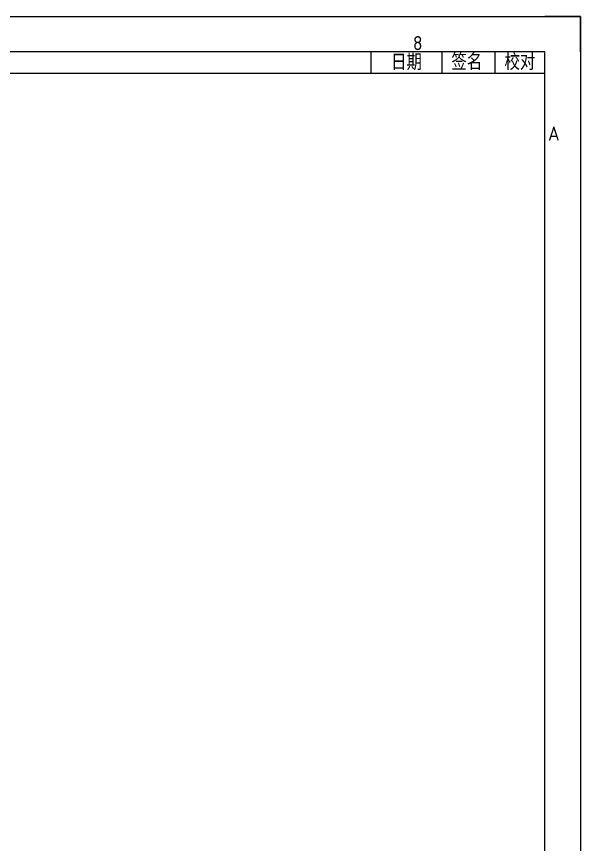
# Model space of a CAD drawing. Header units: inches. Extents: x -166203 to -65610, y -6981 to 11093.
# Drawn here: x -78824 to -77588, y -2862 to -1045 of the extents above; entities that cross this region are included whole.
import ezdxf
from ezdxf.enums import TextEntityAlignment as Align

# ---------------------------------------------------------------- set-up
doc = ezdxf.new("R2010")
doc.units = ezdxf.units.IN
doc.header["$MEASUREMENT"] = 0
doc.layers.get('0').update_dxf_attribs({"lineweight": 25})
doc.layers.add('FRAME035', color=2, linetype='Continuous')
doc.styles.add('ISOCP', font='isocp.shx')
doc.styles.add('STYLE1', font='SIMFANG.TTF', dxfattribs={"width": 0.8, "height": 4})

msp = doc.modelspace()

# ---------------------------------------------------------------- linework, layer by layer
at = {"color": 3, "linetype": 'Continuous'}
for p, q in [((-77587.7, -1045.2), (-77665.4, -1045.2)), ((-77587.7, -1122.9), (-77587.7, -1045.2))]:
    msp.add_line(p, q, dxfattribs=at)
at = {"color": 2, "linetype": 'Continuous'}
for p, q in [((-77665.4, -1122.9), (-82329.3, -1122.9)), ((-78046.5, -1169.6), (-78046.5, -1122.9)), ((-77890.9, -1169.6), (-77890.9, -1122.9)), ((-77774.3, -1169.6), (-77774.3, -1122.9)), ((-77665.4, -5385.1), (-77665.4, -1122.9)), ((-80005.9, -1169.6), (-77665.4, -1169.6))]:
    msp.add_line(p, q, dxfattribs=at)
at = {"layer": 'FRAME035', "color": 3}
for p, q in [((-82407.1, -1045.2), (-77587.7, -1045.2)), ((-77587.7, -1045.2), (-77587.7, -5462.9))]:
    msp.add_line(p, q, dxfattribs=at)

# ---------------------------------------------------------------- texts
at = {"color": 3, "linetype": 'Continuous', "style": 'ISOCP'}
for s, p in [('8', (-77944.4, -1103.5)), ('A', (-77646, -1301.8))]:
    msp.add_text(s, height=31.1, dxfattribs=at).set_placement(p, align=Align.MIDDLE)
at = {"color": 3, "linetype": 'Continuous', "style": 'STYLE1', "width": 0.8}
for s, p in [('日期', (-78003.1, -1159.6)), ('签名', (-77870.8, -1159.1)), ('校对', (-77754.2, -1159.3))]:
    msp.add_text(s, height=31.1, dxfattribs=at).set_placement(p)

doc.saveas('drawing.dxf')
